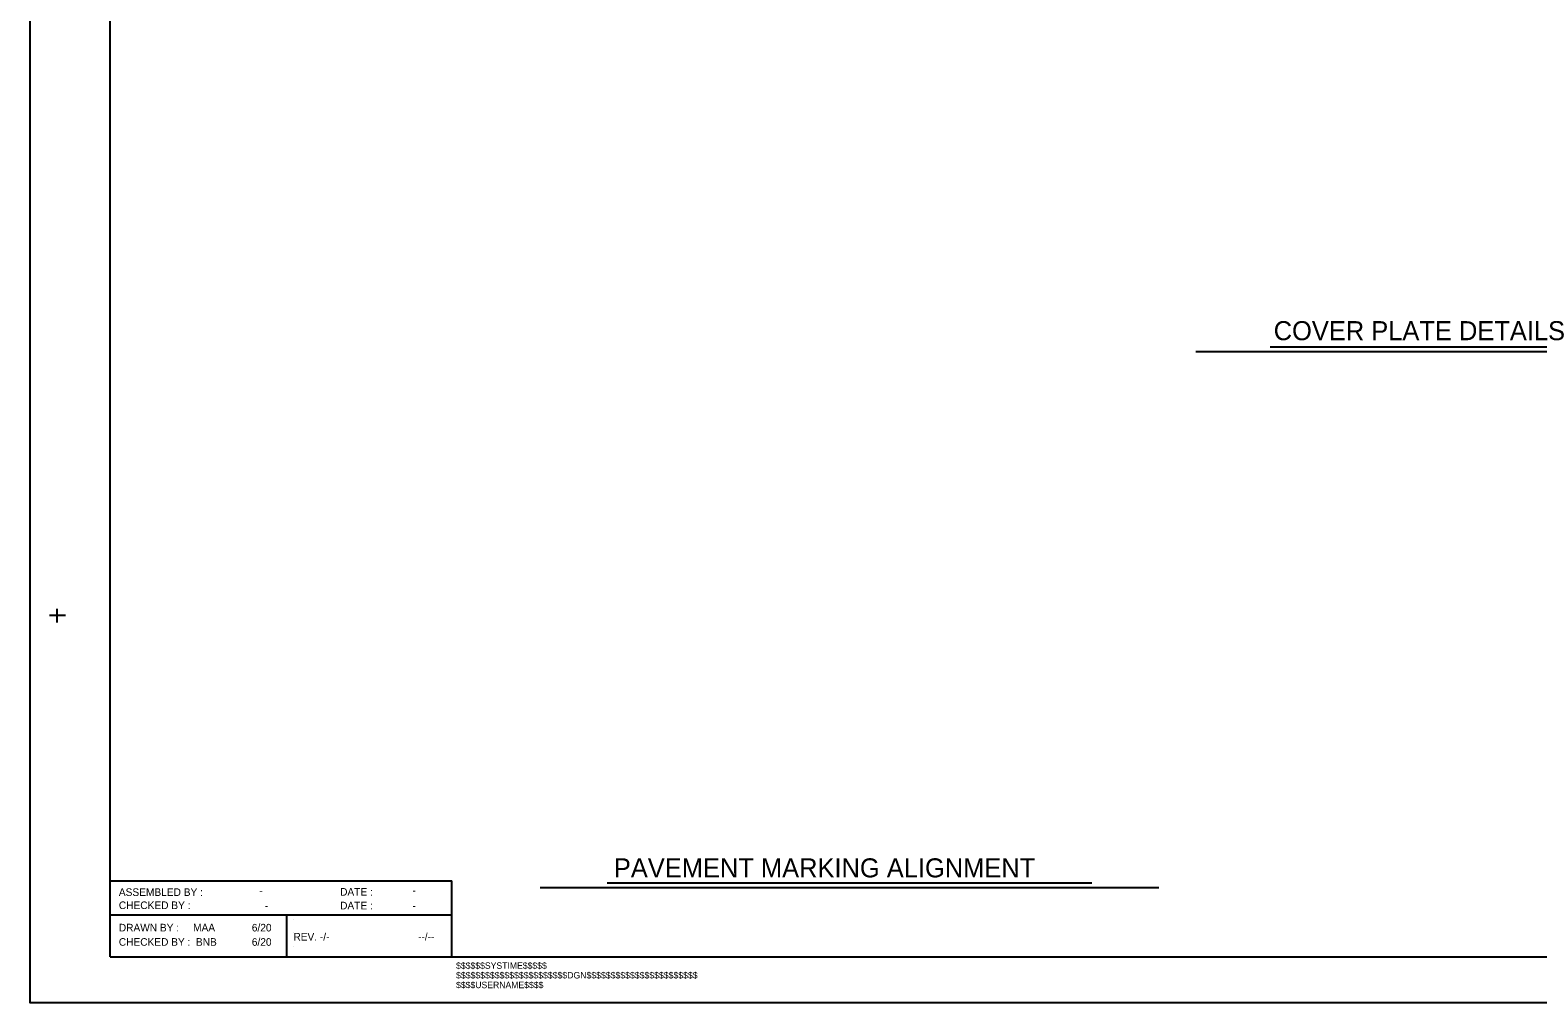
# Model space of a CAD drawing. Extents: x 0 to 52.9, y 0 to 41.
# Drawn here: x 0 to 31.77, y 0 to 20.49 of the extents above; entities that cross this region are included whole.
import ezdxf

# ---------------------------------------------------------------- set-up
doc = ezdxf.new("R2010")
doc.units = 0
for name, color, linetype in [('Plan Sheet', 7, 'Continuous'), ('Plot Label CELL', 7, 'Continuous'), ('Plot Shape', 7, 'Continuous'), ('Text', 7, 'Continuous'), ('Title Text', 7, 'Continuous'), ('User Information Notes', 7, 'Continuous')]:
    doc.layers.add(name, color=color, linetype=linetype)

msp = doc.modelspace()

# ---------------------------------------------------------------- linework, layer by layer
at = {"layer": 'Plan Sheet'}
for p, q in [((1.687, 0.97), (1.687, 34.57)), ((0.572, 8.012), (0.572, 8.301)), ((0.408, 8.17), (0.744, 8.17)), ((1.687, 2.572), (8.887, 2.572)), ((8.887, 0.97), (8.887, 2.572)), ((8.887, 2.572), (8.887, 2.572)), ((8.887, 1.85), (1.687, 1.85)), ((5.412, 0.97), (5.412, 1.85)), ((1.687, 0.97), (52.887, 0.97)), ((1.687, 0.97), (8.887, 0.97)), ((0, 0), (0, 0))]:
    msp.add_line(p, q, dxfattribs=at)
at = {"layer": 'Plot Shape'}
msp.add_lwpolyline([(0, 35.2), (52.901, 35.2), (52.901, 0), (0, 0)], close=True, dxfattribs=at)
at = {"layer": 'Title Text'}
for p, q in [((24.561, 13.723), (34.92, 13.723)), ((26.127, 13.824), (33.353, 13.824)), ((10.747, 2.428), (23.783, 2.428)), ((12.159, 2.529), (22.37, 2.529))]:
    msp.add_line(p, q, dxfattribs=at)
at = {"layer": 'User Information Notes'}
for p, q in [((5.547, 1.757), (5.547, 1.757)), ((5.547, 1.472), (5.547, 1.472)), ((5.547, 1.186), (5.547, 1.186))]:
    msp.add_line(p, q, dxfattribs=at)

# ---------------------------------------------------------------- texts
at = {"layer": 'Plan Sheet'}
for s, height, p in [('ASSEMBLED BY :', 0.16002, (1.869, 2.252)), ('DATE :', 0.16, (6.531, 2.258)), ('CHECKED BY :', 0.16002, (1.869, 1.976)), ('DATE :', 0.16, (6.531, 1.969)), ('DRAWN BY :     MAA', 0.15963, (1.869, 1.505)), ('6/20', 0.1599, (4.671, 1.504)), ('CHECKED BY :  BNB', 0.15963, (1.869, 1.203)), ('6/20', 0.1599, (4.671, 1.202))]:
    msp.add_text(s, height=height, dxfattribs=at).set_placement(p)
at = {"layer": 'Plot Label CELL'}
for s, height, p in [('$$$$$$SYSTIME$$$$$', 0.13606, (8.975, 0.717)), ('$$$$$$$$$$$$$$$$$$$$$$$DGN$$$$$$$$$$$$$$$$$$$$$$$', 0.13689, (8.975, 0.513)), ('$$$$USERNAME$$$$', 0.13606, (8.975, 0.309))]:
    msp.add_text(s, height=height, dxfattribs=at).set_placement(p)
at = {"layer": 'Text'}
for p in [(4.829, 2.288), (8.056, 2.289), (4.944, 1.969), (8.056, 1.969)]:
    msp.add_text('-', height=0.16, dxfattribs=at).set_placement(p)
at = {"layer": 'Title Text'}
for s, p in [('COVER PLATE DETAILS', (26.204, 13.961)), ('PAVEMENT MARKING ALIGNMENT', (12.3, 2.643))]:
    msp.add_text(s, height=0.40104, dxfattribs=at).set_placement(p)
at = {"layer": 'User Information Notes'}
for s, height, p in [('REV. -/-', 0.1599, (5.547, 1.312)), ('--/--', 0.1598, (8.174, 1.312))]:
    msp.add_text(s, height=height, dxfattribs=at).set_placement(p)

doc.saveas('drawing.dxf')
